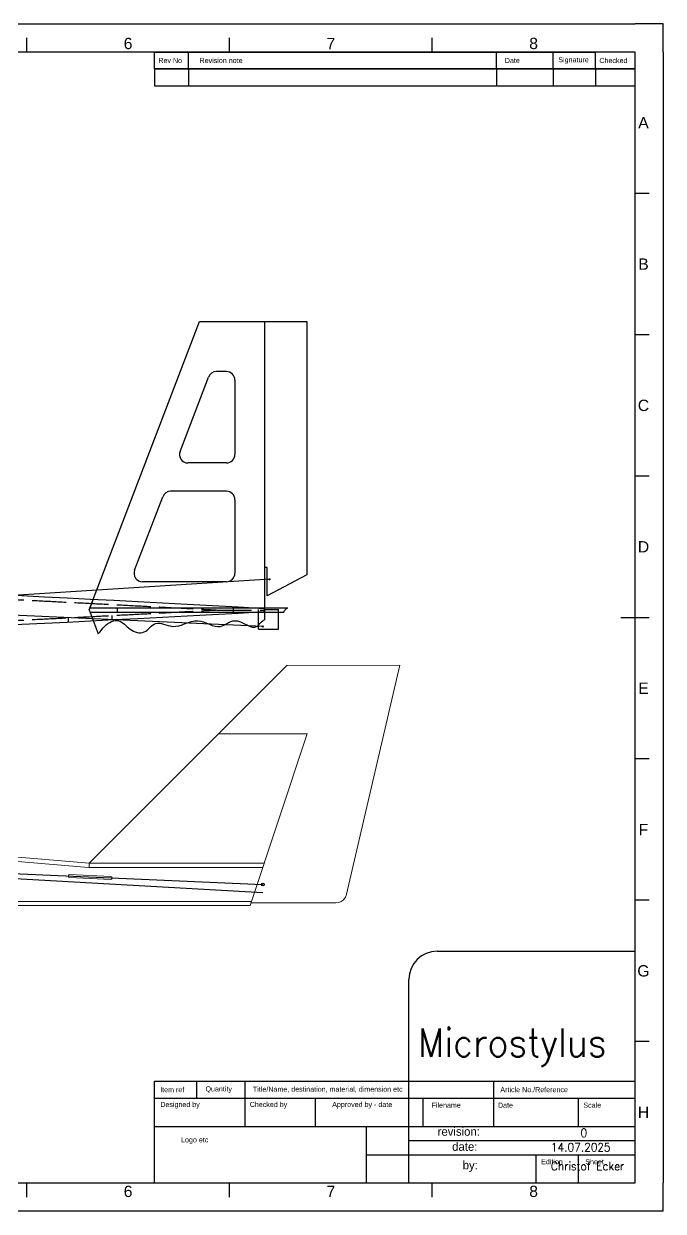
# Model space of a CAD drawing. Header units: millimetres. Extents: x 0 to 594, y 0 to 420.
# Drawn here: x 367.7 to 594, y 0 to 420 of the extents above; entities that cross this region are included whole.
import ezdxf

# ---------------------------------------------------------------- set-up
doc = ezdxf.new("R2010")
doc.units = ezdxf.units.MM
doc.linetypes.add('ACAD_ISO02W100', pattern=[15, 12, -3])
doc.layers.get('0').update_dxf_attribs({"color": 18, "lineweight": 25, "true_color": 0x000000})
for name, color, linetype, lineweight in [('Border', 7, 'Continuous', 25), ('Handy Title block', 7, 'Continuous', 25), ('Revision', 7, 'Continuous', 25), ('Rumpf Draufsicht', 7, 'Continuous', 25), ('Seite sauber', 7, 'Continuous', 15), ('Title block', 7, 'Continuous', 25)]:
    doc.layers.add(name, color=color, linetype=linetype, lineweight=lineweight)
doc.layers.add('RC', color=30, linetype='Continuous', lineweight=25, true_color=0xff7f00)
doc.layers.add('verdeckt', color=18, linetype='ACAD_ISO02W100', lineweight=25, true_color=0x000000)
doc.styles.add('textstyle11', font='')
doc.styles.add('textstyle12', font='txt')
doc.styles.add('textstyle13', font='')
doc.styles.add('textstyle14', font='')
doc.styles.add('textstyle15', font='')
doc.styles.add('textstyle16', font='')
doc.styles.add('textstyle17', font='')
doc.styles.add('textstyle19', font='')
doc.styles.add('textstyle20', font='')
doc.styles.add('textstyle23', font='')
doc.styles.add('textstyle24', font='')
doc.styles.add('textstyle27', font='')
doc.styles.add('textstyle28', font='')
doc.styles.add('textstyle31', font='')
doc.styles.add('textstyle32', font='')
doc.styles.add('textstyle42', font='')
doc.styles.add('textstyle43', font='')
doc.styles.add('textstyle44', font='')
doc.styles.add('textstyle45', font='')
doc.styles.add('textstyle46', font='')
doc.styles.add('textstyle47', font='')
doc.styles.add('textstyle49', font='')
doc.styles.add('textstyle50', font='')
doc.styles.add('textstyle51', font='')
doc.styles.add('textstyle52', font='')
doc.styles.add('textstyle53', font='')
doc.styles.add('textstyle54', font='')
doc.styles.add('textstyle55', font='')
doc.styles.add('textstyle56', font='')
doc.styles.add('textstyle57', font='')
doc.styles.add('textstyle58', font='')
doc.styles.add('textstyle59', font='')
doc.styles.add('textstyle60', font='')
doc.styles.add('textstyle61', font='')
doc.styles.add('textstyle62', font='')
doc.styles.add('textstyle63', font='')
doc.styles.add('textstyle64', font='')
doc.styles.add('textstyle65', font='')
doc.styles.add('textstyle66', font='')
doc.styles.get('textstyle11').set_extended_font_data('Century Gothic')
doc.styles.get('textstyle13').set_extended_font_data('Standard')
doc.styles.get('textstyle14').set_extended_font_data('Standard')
doc.styles.get('textstyle15').set_extended_font_data('Standard')
doc.styles.get('textstyle16').set_extended_font_data('Standard')
doc.styles.get('textstyle17').set_extended_font_data('Century Gothic')
doc.styles.get('textstyle19').set_extended_font_data('Arial')
doc.styles.get('textstyle20').set_extended_font_data('Arial')
doc.styles.get('textstyle23').set_extended_font_data('Arial')
doc.styles.get('textstyle24').set_extended_font_data('Arial')
doc.styles.get('textstyle27').set_extended_font_data('Arial')
doc.styles.get('textstyle28').set_extended_font_data('Arial')
doc.styles.get('textstyle31').set_extended_font_data('Arial')
doc.styles.get('textstyle32').set_extended_font_data('Arial')
doc.styles.get('textstyle42').set_extended_font_data('Arial')
doc.styles.get('textstyle43').set_extended_font_data('Arial')
doc.styles.get('textstyle44').set_extended_font_data('Arial')
doc.styles.get('textstyle45').set_extended_font_data('Arial')
doc.styles.get('textstyle46').set_extended_font_data('Arial')
doc.styles.get('textstyle47').set_extended_font_data('Arial')
doc.styles.get('textstyle49').set_extended_font_data('Arial')
doc.styles.get('textstyle50').set_extended_font_data('Arial')
doc.styles.get('textstyle51').set_extended_font_data('Arial')
doc.styles.get('textstyle52').set_extended_font_data('Arial')
doc.styles.get('textstyle53').set_extended_font_data('Arial')
doc.styles.get('textstyle54').set_extended_font_data('Arial')
doc.styles.get('textstyle55').set_extended_font_data('Arial')
doc.styles.get('textstyle56').set_extended_font_data('Arial')
doc.styles.get('textstyle57').set_extended_font_data('Arial')
doc.styles.get('textstyle58').set_extended_font_data('Arial')
doc.styles.get('textstyle59').set_extended_font_data('Arial')
doc.styles.get('textstyle60').set_extended_font_data('Arial')
doc.styles.get('textstyle61').set_extended_font_data('Arial')
doc.styles.get('textstyle62').set_extended_font_data('Arial')
doc.styles.get('textstyle63').set_extended_font_data('Arial')
doc.styles.get('textstyle64').set_extended_font_data('Arial')
doc.styles.get('textstyle65').set_extended_font_data('Arial')
doc.styles.get('textstyle66').set_extended_font_data('Arial')

# ---------------------------------------------------------------- blocks, each defined once
blk = doc.blocks.new('Border')
at = {"layer": 'Border'}
for p, q in [((10, 420), (584, 420)), ((594, 420), (584, 420)), ((594, 410), (594, 420)), ((368.75, 410), (368.75, 415)), ((440.5, 410), (440.5, 415)), ((512.25, 410), (512.25, 415)), ((368.75, 410), (297, 410)), ((440.5, 410), (368.75, 410)), ((440.5, 410), (440.5, 410)), ((512.25, 410), (440.5, 410)), ((512.25, 410), (512.25, 410)), ((584, 410), (512.25, 410)), ((584, 410), (584, 410)), ((584, 360), (584, 410)), ((594, 410), (594, 10)), ((589, 360), (584, 360)), ((584, 310), (584, 360)), ((589, 310), (584, 310)), ((584, 260), (584, 310)), ((589, 260), (584, 260)), ((584, 260), (584, 260)), ((584, 210), (584, 260)), ((579, 210), (589, 210)), ((584, 160), (584, 210)), ((589, 160), (584, 160)), ((584, 110), (584, 160)), ((589, 110), (584, 110)), ((584, 60), (584, 110)), ((589, 60), (584, 60)), ((584, 60), (584, 60)), ((584, 10), (584, 60)), ((225.25, 10), (368.75, 10)), ((368.75, 5), (368.75, 10)), ((368.75, 10), (440.5, 10)), ((440.5, 5), (440.5, 10)), ((440.5, 10), (512.25, 10)), ((512.25, 5), (512.25, 10)), ((512.25, 10), (584, 10)), ((584, 10), (584, 10)), ((584, 10), (584, 10)), ((594, 0), (594, 10)), ((584, 0), (10, 0)), ((594, 0), (584, 0))]:
    blk.add_line(p, q, dxfattribs=at)
at = {"layer": 'Border', "char_height": 4, "attachment_point": 5}
for s, insert, style in [('6', (404.625, 413), 'textstyle42'), ('7', (476.375, 413), 'textstyle45'), ('8', (548.125, 413), 'textstyle46'), ('A', (587, 385), 'textstyle19'), ('B', (587, 335), 'textstyle20'), ('C', (587, 285), 'textstyle23'), ('D', (587, 235), 'textstyle24'), ('E', (587, 185), 'textstyle27'), ('F', (587, 135), 'textstyle28'), ('G', (587, 85), 'textstyle31'), ('H', (587, 35), 'textstyle32'), ('6', (404.625, 7), 'textstyle43'), ('7', (476.375, 7), 'textstyle44'), ('8', (548.125, 7), 'textstyle47')]:
    blk.add_mtext(s, dxfattribs=dict(at, insert=insert, style=style))
blk = doc.blocks.new('Revision')
at = {"layer": 'Revision'}
for p, q in [((-170, 0), (-14, 0)), ((-170, -6), (-170, 0)), ((-158, -6), (-158, 0)), ((-49, -6), (-49, 0)), ((-29, -6), (-29, 0)), ((0, 0), (-14, 0)), ((-14, -6), (-14, 0)), ((0, -6), (0, 0)), ((0, -6), (-170, -6)), ((-170, -6), (-170, -12)), ((-170, -6), (-170, -6)), ((-170, -6), (-158, -6)), ((-158, -6), (-158, -12)), ((-158, -6), (-49, -6)), ((-49, -6), (-49, -12)), ((-49, -6), (-29, -6)), ((-29, -6), (-29, -12)), ((-29, -6), (-14, -6)), ((-14, -6), (-14, -12)), ((-14, -6), (0, -6)), ((0, -12), (0, -6)), ((-170, -12), (0, -12))]:
    blk.add_line(p, q, dxfattribs=at)
at = {"layer": 'Revision', "char_height": 1.8, "attachment_point": 5}
for s, insert, style in [('Rev No', (-164.47, -3), 'textstyle53'), ('Revision note', (-146.47, -3), 'textstyle49'), ('Date', (-43.43, -3), 'textstyle50'), ('Signature', (-21.75, -3), 'textstyle51'), ('Checked', (-7.64, -3), 'textstyle52')]:
    blk.add_mtext(s, dxfattribs=dict(at, insert=insert, style=style))
blk = doc.blocks.new('Title')
at = {"layer": 'Title block'}
for p, q in [((-170, 30), (-170, 36)), ((-170, 36), (0, 36)), ((-155, 30), (-155, 36)), ((-138, 30), (-138, 36)), ((-50, 30), (-50, 36)), ((0, 20), (0, 36)), ((-170, 30), (0, 30)), ((-170, 30), (-170, 30)), ((-170, 25), (-170, 30)), ((-170, 30), (-170, 30)), ((-138, 20), (-138, 30)), ((-113, 20), (-113, 30)), ((-75, 20), (-75, 30)), ((-50, 20), (-50, 30)), ((-20, 20), (-20, 30)), ((-170, 20), (-170, 25)), ((-170, 20), (0, 20)), ((-170, 0), (-170, 20)), ((-95, 0), (-95, 20)), ((0, 10), (0, 20)), ((-95, 10), (0, 10)), ((-35, 0), (-35, 10)), ((-20, 10), (-20, 10)), ((-20, 5), (-20, 10)), ((0, 0), (0, 10)), ((0, 0), (0, 10)), ((-20, 0), (-20, 5)), ((-170, 0), (0, 0)), ((-170, 0), (-170, 0))]:
    blk.add_line(p, q, dxfattribs=at)
at = {"layer": 'Title block', "char_height": 1.8, "attachment_point": 5}
for s, insert, style in [('Item ref', (-163.75, 33), 'textstyle55'), ('Quantity', (-147.3, 33), 'textstyle54'), ('Title/Name, destination, material, dimension etc', (-108.71, 33), 'textstyle56'), ('Article No./Reference', (-35.69, 33), 'textstyle57'), ('Designed by', (-160.98, 27.5), 'textstyle58'), ('Checked by', (-129.68, 27.5), 'textstyle59'), ('Approved by - date', (-96.53, 27.5), 'textstyle60'), ('Filename', (-66.81, 27.5), 'textstyle61'), ('Date', (-45.84, 27.5), 'textstyle62'), ('Scale', (-15.13, 27.5), 'textstyle63'), ('Logo etc', (-155.79, 15), 'textstyle66'), ('Edition', (-29.37, 7.5), 'textstyle64'), ('Sheet', (-14.31, 7.5), 'textstyle65')]:
    blk.add_mtext(s, dxfattribs=dict(at, insert=insert, style=style))
blk = doc.blocks.new("80mm x 80mm 'Handy' Title block")
at = {"layer": 'Handy Title block', "lineweight": 25}
for p, q in [((-70, 82), (0, 82)), ((0, 82), (0, 82)), ((0, 63), (0, 82)), ((-80, 63), (-80, 72)), ((-80, 72), (-80, 72)), ((-80, 0), (-80, 63)), ((0, 47), (0, 63)), ((0, 30), (0, 47)), ((0, 25), (0, 30)), ((0, 20), (0, 25)), ((-80, 20), (0, 20)), ((0, 15), (0, 20)), ((-80, 15), (0, 15)), ((0, 10), (0, 15)), ((-80, 10), (0, 10)), ((0, 0), (0, 10)), ((-80, 0), (0, 0)), ((0, 0), (0, 0))]:
    blk.add_line(p, q, dxfattribs=at)
blk.add_arc((-70, 72), 10, 90, 180, dxfattribs=at)
at = {"layer": 'Handy Title block', "lineweight": 25, "char_height": 3}
for s, insert, attachment_point, style in [('\\H10;Microstylus', (-76.81, 54.67), 1, 'textstyle16'), ('revision:', (-69.83, 19.7), 1, 'textstyle17'), ('0', (-19.26, 19.21), 1, 'textstyle14'), ('date:', (-64.68, 14.38), 1, 'textstyle11'), ('14.07.2025', (-19.18, 14.13), 2, 'textstyle15'), ('by:', (-60.96, 7.82), 1, 'textstyle12'), ('Christof Ecker', (-29.79, 7.49), 1, 'textstyle13')]:
    blk.add_mtext(s, dxfattribs=dict(at, insert=insert, attachment_point=attachment_point, style=style))
blk = doc.blocks.new('iso_en_a2_metric_landscape_aec')
at = {"layer": 'Border'}
blk.add_blockref('Border', (0, 0), dxfattribs=at)
at = {"layer": 'Handy Title block'}
blk.add_blockref("80mm x 80mm 'Handy' Title block", (584, 10), dxfattribs=at)
at = {"layer": 'Revision'}
blk.add_blockref('Revision', (584, 410), dxfattribs=at)
at = {"layer": 'Title block'}
blk.add_blockref('Title', (584, 10), dxfattribs=at)

msp = doc.modelspace()

# ---------------------------------------------------------------- linework, layer by layer
at = {"layer": 'RC'}
for p, q in [((454.9, 223.52), (170.58, 205.47)), ((452.3, 206.83), (151.98, 220.3)), ((450.8, 205.83), (450.8, 212.83)), ((452.8, 212.83), (457.8, 212.83)), ((457.8, 205.83), (457.8, 212.83)), ((450.8, 205.83), (457.8, 205.83)), ((150.52, 128.59), (452.3, 115.59)), ((452.3, 112.59), (169.19, 128.59))]:
    msp.add_line(p, q, dxfattribs=at)
for centre, radius in [((454.7, 223.5), 0.2), ((452.3, 206.83), 0.2), ((452.3, 115.59), 0.5)]:
    msp.add_circle(centre, radius, dxfattribs=at)
at = {"layer": 'Rumpf Draufsicht'}
for p, q in [((390.86, 212.66), (429.86, 314.66)), ((429.86, 314.66), (467.86, 314.66)), ((452.86, 314.66), (452.86, 209.14)), ((467.86, 314.66), (467.86, 225.13)), ((423, 268.73), (433.07, 295.04)), ((439.44, 296.97), (435.87, 296.97)), ((442.44, 293.97), (442.44, 267.66)), ((439.44, 264.66), (425.81, 264.66)), ((406.95, 226.73), (416.89, 252.73)), ((439.44, 254.66), (419.69, 254.66)), ((442.44, 251.66), (442.44, 225.66)), ((453.86, 227.66), (452.86, 227.66)), ((453.86, 217.66), (453.86, 227.66)), ((439.44, 222.66), (409.75, 222.66)), ((467.86, 225.13), (453.86, 217.66)), ((392.31, 216.46), (390.86, 212.66)), ((390.86, 212.66), (390.86, 212.66)), ((390.86, 212.66), (394.07, 204.27)), ((391.15, 213.41), (461.1, 213.41)), ((391.15, 211.91), (459.7, 211.91)), ((400.86, 211.91), (400.86, 213.41)), ((441.82, 213.41), (441.82, 211.91)), ((452.8, 213.24), (452.8, 212.08))]:
    msp.add_line(p, q, dxfattribs=at)
for centre, start, end in [((435.87, 293.97), 90, 159.0755), ((439.44, 293.97), 0, 90), ((425.81, 267.66), 159.0755, 270), ((439.44, 267.66), 270, 0), ((419.69, 251.66), 90, 159.0755), ((439.44, 251.66), 0, 90), ((409.75, 225.66), 159.0755, 270), ((439.44, 225.66), 270, 0)]:
    msp.add_arc(centre, 3, start, end, dxfattribs=at)
for points in [[(39.35, 212.49), (39.19, 219.09), (65.19, 229.09), (254.19, 224.09), (452.8, 213.24)], [(39.35, 212.83), (39.19, 206.23), (65.19, 196.23), (254.19, 201.23), (452.8, 212.08)]]:
    msp.add_open_spline(points, degree=3, dxfattribs=at)
for points, knots in [([(459.7, 211.91), (459.9, 212.28), (460.3, 212.96), (460.82, 213.31), (461.1, 213.41)], [77.698959, 77.698959, 77.698959, 77.698959, 78.895596, 80.089359, 80.089359, 80.089359, 80.089359]), ([(394.07, 204.27), (394.8, 204.87), (396.58, 207.83), (401.63, 210.15), (404.93, 205.36), (410.72, 203.64), (414.24, 209.63), (421.59, 204.93), (428.89, 211.32), (436.61, 204.8), (442.93, 211.23), (449.46, 204.35), (451.66, 208.58), (452.67, 209.07), (452.86, 209.14)], [5.498924, 5.498924, 5.498924, 5.498924, 8.714777, 14.099941, 19.099941, 24.198961, 29.198961, 35.281723, 44.501268, 52.747479, 58.132644, 66.378855, 69.207282, 69.808835, 69.808835, 69.808835, 69.808835])]:
    msp.add_open_spline(points, degree=3, knots=knots, dxfattribs=at)
at = {"layer": 'Seite sauber'}
for p, q in [((390.8, 123.09), (460.8, 193.06)), ((460.8, 193.06), (500.8, 193.09)), ((500.8, 193.09), (481.94, 112.09)), ((436.57, 168.84), (468.05, 168.84)), ((447.8, 108.09), (468.05, 168.84)), ((251.04, 134.79), (390.8, 123.09)), ((251.04, 133.29), (390.67, 121.59)), ((390.8, 123.09), (452.8, 123.09)), ((390.8, 121.59), (390.8, 123.09)), ((398.51, 118.39), (383.81, 119.05)), ((398.51, 117.39), (383.88, 118.06)), ((390.8, 121.59), (452.3, 121.59)), ((135.8, 109.59), (448.3, 109.59)), ((135.8, 108.09), (447.8, 108.09)), ((448.13, 109.09), (478.16, 109.09))]:
    msp.add_line(p, q, dxfattribs=at)
for centre, start, end in [((383.88, 118.56), 90, 270), ((398.51, 117.89), 270, 90)]:
    msp.add_arc(centre, 0.5, start, end, dxfattribs=at)
msp.add_open_spline([(478.16, 109.09), (481.24, 109.09), (481.94, 112.09), (481.94, 112.09)], degree=3, dxfattribs=at)
at = {"layer": 'verdeckt'}
for p, q in [((399.01, 209.21), (399.01, 210.67)), ((436.32, 212.63), (452.8, 212.63)), ((383.38, 209.91), (383.38, 208.41))]:
    msp.add_line(p, q, dxfattribs=at)
at = {"layer": 'verdeckt', "flags": 128}
for points in [[(250.8, 221.42, -0.000045), (251.93, 221.37, -0.000208), (257.43, 221.16, -0.000196), (262.77, 220.95, -0.00019), (268.28, 220.73, -0.000179), (273.62, 220.52, -0.000174), (279.12, 220.29, -0.000164), (284.46, 220.07, -0.00016), (289.95, 219.83, -0.000077), (292.63, 219.72, -0.000076), (295.36, 219.6, -0.000074), (298.05, 219.48, -0.000073), (300.77, 219.36, -0.000273), (311.34, 218.89, -0.00026), (322.44, 218.38, -0.000237), (333.02, 217.89, -0.000226), (344.11, 217.36, -0.000207), (354.72, 216.84, -0.000198), (365.8, 216.3, -0.000182), (376.44, 215.76, -0.000175), (387.52, 215.2, -0.000162), (398.17, 214.65, -0.000156), (409.24, 214.07, -0.000145), (419.91, 213.51, -0.00014), (430.97, 212.92, -0.000065), (436.32, 212.63)], [(250.8, 203.9, 0.000045), (251.93, 203.95, 0.000208), (257.43, 204.16, 0.000196), (262.77, 204.37, 0.00019), (268.28, 204.58, 0.000179), (273.62, 204.8, 0.000174), (279.12, 205.03, 0.000164), (284.46, 205.25, 0.00016), (289.95, 205.49, 0.000077), (292.63, 205.6, 0.000076), (295.36, 205.72, 0.000074), (298.05, 205.84, 0.000073), (300.77, 205.96, 0.000273), (311.34, 206.43, 0.00026), (322.44, 206.94, 0.000237), (333.02, 207.43, 0.000226), (344.11, 207.96, 0.000207), (354.72, 208.48, 0.000198), (365.8, 209.02, 0.000182), (376.44, 209.56, 0.000175), (387.52, 210.12, 0.000162), (398.17, 210.67, 0.000156), (409.24, 211.25, 0.000145), (419.91, 211.81, 0.00014), (430.97, 212.4, 0.00006), (435.85, 212.66)]]:
    msp.add_lwpolyline(points, format="xyb", dxfattribs=at)

# ---------------------------------------------------------------- block references
msp.add_blockref('iso_en_a2_metric_landscape_aec', (0, 0))

doc.saveas('drawing.dxf')
